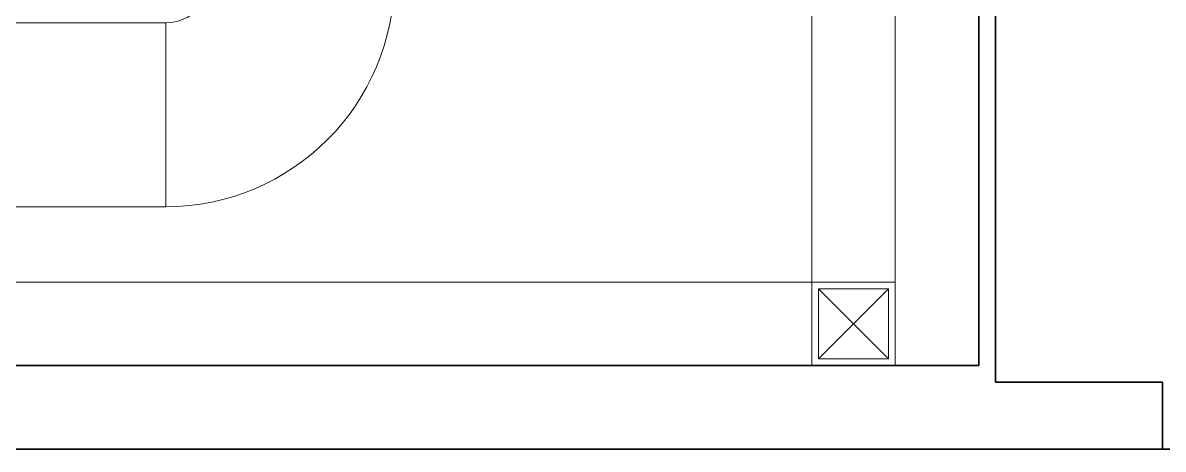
# Model space of a CAD drawing. Header units: millimetres. Extents: x -25371 to 2282244, y -90657 to 147824.
# Drawn here: x 2247198.9 to 2247540.4, y 2027.3 to 2154.8 of the extents above; entities that cross this region are included whole.
import ezdxf

# ---------------------------------------------------------------- set-up
doc = ezdxf.new("R2010")
doc.units = ezdxf.units.MM
doc.layers.add('A-GLAZ-CURT', color=7, linetype='Continuous', lineweight=35)
doc.layers.add('A-GLAZ-CWMG', color=7, linetype='Continuous', lineweight=35)

# ---------------------------------------------------------------- blocks, each defined once
blk = doc.blocks.new('Rectangular Mullion - Mullion_Top_C-Channel-5081009-VS01 - ELEVATION 1')
at = {"layer": 'A-GLAZ-CWMG', "color": 7}
blk.add_line((32402.75, 106600), (33512.35, 106600), dxfattribs=at)
blk.add_line((32402.75, 106600), (33512.35, 106600), dxfattribs=at)
blk = doc.blocks.new('Rectangular Mullion - 45 x 100mm-5525156-VS01 - ELEVATION 1')
at = {"layer": 'A-GLAZ-CWMG', "color": 7}
for p, q in [((33507.75, 106600), (33607.75, 106600)), ((33607.75, 106600), (33507.75, 106600))]:
    blk.add_line(p, q, dxfattribs=at)
blk = doc.blocks.new('Rectangular Mullion - 45 x 100mm-5525157-VS01 - ELEVATION 1')
at = {"layer": 'A-GLAZ-CWMG', "color": 7}
for p, q in [((33507.75, 106600), (33607.75, 106600)), ((33607.75, 106600), (33507.75, 106600))]:
    blk.add_line(p, q, dxfattribs=at)
blk = doc.blocks.new('Rectangular Mullion - 45 x 100mm-5524821-VS01 - ELEVATION 1')
at = {"layer": 'A-GLAZ-CWMG', "color": 7}
for p, q in [((33507.75, 106600), (33607.75, 106600)), ((33607.75, 106600), (33507.75, 106600))]:
    blk.add_line(p, q, dxfattribs=at)
blk = doc.blocks.new('DPA_CP_Entrance Louver Grill Vertical Z - Louver Grill Vertical Z-5525424-VS01 - ELEVATION 1')
at = {"layer": 'A-GLAZ-CURT', "color": 7}
for p, q in [((33458, 106600), (32282.75, 106600)), ((33458, 106600), (32282.75, 106600)), ((33408, 106600), (33458, 106600)), ((33458, 106600), (33408, 106600)), ((33408, 106600), (33458, 106600)), ((33410, 106600), (33408, 106600)), ((33458, 106600), (33410, 106600))]:
    blk.add_line(p, q, dxfattribs=at)
blk = doc.blocks.new('DPA_CP_Entrance Canopy Lower - Depth 4200-5686501-VS01 - ELEVATION 1')
at = {"layer": 'A-GLAZ-CURT', "color": 7, "lineweight": 9}
for p, q in [((33427.75, 106945), (33427.75, 106625)), ((33402.75, 106745), (33402.75, 106650)), ((33154.26, 106727.52), (33209.26, 106727.52)), ((33209.26, 106727.52), (33209.26, 106672.52)), ((33209.26, 106672.52), (33154.26, 106672.52)), ((30857.75, 106650), (33402.75, 106650)), ((33402.75, 106625), (33402.75, 106650)), ((33402.75, 106650), (33427.75, 106650)), ((33427.75, 106650), (33427.75, 106625)), ((33404.75, 106627), (33425.75, 106648)), ((33425.75, 106627), (33404.75, 106648)), ((33404.75, 106627), (33404.75, 106648)), ((33404.75, 106648), (33425.75, 106648)), ((33425.75, 106648), (33425.75, 106627)), ((33427.75, 106625), (33402.75, 106625)), ((33425.75, 106627), (33404.75, 106627))]:
    blk.add_line(p, q, dxfattribs=at)
at = {"layer": 'A-GLAZ-CURT', "color": 7}
for p, q in [((33452.75, 106625), (33452.75, 106815)), ((33452.75, 106815), (33452.75, 106625)), ((33457.75, 106800), (33457.75, 106620)), ((33457.75, 106620), (33457.75, 106800)), ((30857.75, 106625), (33452.75, 106625)), ((33452.75, 106625), (30857.75, 106625)), ((33457.75, 106620), (33507.75, 106620)), ((33507.75, 106620), (33457.75, 106620)), ((33507.75, 106620), (33507.75, 106600)), ((33507.75, 106600), (33507.75, 106620)), ((33507.75, 106600), (30658.03, 106600)), ((30658.03, 106600), (33507.75, 106600))]:
    blk.add_line(p, q, dxfattribs=at)
at = {"layer": 'A-GLAZ-CURT', "color": 7, "lineweight": 9}
for radius in [68.5, 13.5]:
    blk.add_arc((33209.26, 106741.02), radius, 270, 0, dxfattribs=at)
blk = doc.blocks.new('DPA_CP_Entrance Canopy Lower - Depth 4200-V89-VS01 - ELEVATION 1')
at = {"layer": 'A-GLAZ-CURT', "color": 7, "lineweight": 9}
for p, q in [((33427.75, 106815), (33427.75, 106625)), ((33402.75, 106745), (33402.75, 106650)), ((33154.26, 106727.52), (33209.26, 106727.52)), ((33209.26, 106727.52), (33209.26, 106672.52)), ((33209.26, 106672.52), (33154.26, 106672.52)), ((30857.75, 106650), (33402.75, 106650)), ((33402.75, 106625), (33402.75, 106650)), ((33402.75, 106650), (33427.75, 106650)), ((33427.75, 106650), (33427.75, 106625)), ((33404.75, 106627), (33425.75, 106648)), ((33425.75, 106627), (33404.75, 106648)), ((33404.75, 106627), (33404.75, 106648)), ((33404.75, 106648), (33425.75, 106648)), ((33425.75, 106648), (33425.75, 106627)), ((33427.75, 106625), (33402.75, 106625)), ((33425.75, 106627), (33404.75, 106627))]:
    blk.add_line(p, q, dxfattribs=at)
at = {"layer": 'A-GLAZ-CURT', "color": 7}
for p, q in [((33452.75, 106625), (33452.75, 106815)), ((33452.75, 106815), (33452.75, 106625)), ((33457.75, 106800), (33457.75, 106620)), ((33457.75, 106620), (33457.75, 106800)), ((30857.75, 106625), (33452.75, 106625)), ((33452.75, 106625), (30857.75, 106625)), ((33457.75, 106620), (33507.75, 106620)), ((33507.75, 106620), (33457.75, 106620)), ((33507.75, 106620), (33507.75, 106600)), ((33507.75, 106600), (33507.75, 106620)), ((33507.75, 106600), (30658.03, 106600)), ((30658.03, 106600), (33507.75, 106600))]:
    blk.add_line(p, q, dxfattribs=at)
at = {"layer": 'A-GLAZ-CURT', "color": 7, "lineweight": 9}
for radius in [68.5, 13.5]:
    blk.add_arc((33209.26, 106741.02), radius, 270, 0, dxfattribs=at)
blk = doc.blocks.new('DPA_CP_Entrance Canopy Lower - Depth 4200-V90-VS01 - ELEVATION 1')
at = {"layer": 'A-GLAZ-CURT', "color": 7, "lineweight": 9}
for p, q in [((33427.75, 106815), (33427.75, 106625)), ((33402.75, 106745), (33402.75, 106650)), ((33154.26, 106727.52), (33209.26, 106727.52)), ((33209.26, 106727.52), (33209.26, 106672.52)), ((33209.26, 106672.52), (33154.26, 106672.52)), ((30857.75, 106650), (33402.75, 106650)), ((33402.75, 106625), (33402.75, 106650)), ((33402.75, 106650), (33427.75, 106650)), ((33427.75, 106650), (33427.75, 106625)), ((33404.75, 106627), (33425.75, 106648)), ((33425.75, 106627), (33404.75, 106648)), ((33404.75, 106627), (33404.75, 106648)), ((33404.75, 106648), (33425.75, 106648)), ((33425.75, 106648), (33425.75, 106627)), ((33427.75, 106625), (33402.75, 106625)), ((33425.75, 106627), (33404.75, 106627))]:
    blk.add_line(p, q, dxfattribs=at)
at = {"layer": 'A-GLAZ-CURT', "color": 7}
for p, q in [((33452.75, 106625), (33452.75, 106815)), ((33452.75, 106815), (33452.75, 106625)), ((33457.75, 106800), (33457.75, 106620)), ((33457.75, 106620), (33457.75, 106800)), ((30857.75, 106625), (33452.75, 106625)), ((33452.75, 106625), (30857.75, 106625)), ((33457.75, 106620), (33507.75, 106620)), ((33507.75, 106620), (33457.75, 106620)), ((33507.75, 106620), (33507.75, 106600)), ((33507.75, 106600), (33507.75, 106620)), ((30658.03, 106600), (33507.75, 106600)), ((33507.75, 106600), (30707.94, 106600))]:
    blk.add_line(p, q, dxfattribs=at)
at = {"layer": 'A-GLAZ-CURT', "color": 7, "lineweight": 9}
for radius in [68.5, 13.5]:
    blk.add_arc((33209.26, 106741.02), radius, 270, 0, dxfattribs=at)
blk = doc.blocks.new('DPA_CP_Entrance Canopy Lower - Depth 4200-V91-VS01 - ELEVATION 1')
at = {"layer": 'A-GLAZ-CURT', "color": 7, "lineweight": 9}
for p, q in [((33427.75, 106815), (33427.75, 106625)), ((33402.75, 106745), (33402.75, 106650)), ((33154.26, 106727.52), (33209.26, 106727.52)), ((33209.26, 106727.52), (33209.26, 106672.52)), ((33209.26, 106672.52), (33154.26, 106672.52)), ((30857.75, 106650), (33402.75, 106650)), ((33402.75, 106625), (33402.75, 106650)), ((33402.75, 106650), (33427.75, 106650)), ((33427.75, 106650), (33427.75, 106625)), ((33404.75, 106627), (33425.75, 106648)), ((33425.75, 106627), (33404.75, 106648)), ((33404.75, 106627), (33404.75, 106648)), ((33404.75, 106648), (33425.75, 106648)), ((33425.75, 106648), (33425.75, 106627)), ((33427.75, 106625), (33402.75, 106625)), ((33425.75, 106627), (33404.75, 106627))]:
    blk.add_line(p, q, dxfattribs=at)
at = {"layer": 'A-GLAZ-CURT', "color": 7}
for p, q in [((33452.75, 106625), (33452.75, 106815)), ((33452.75, 106815), (33452.75, 106625)), ((33457.75, 106800), (33457.75, 106620)), ((33457.75, 106620), (33457.75, 106800)), ((30857.75, 106625), (33452.75, 106625)), ((33452.75, 106625), (30857.75, 106625)), ((33457.75, 106620), (33507.75, 106620)), ((33507.75, 106620), (33457.75, 106620)), ((33507.75, 106620), (33507.75, 106600)), ((33507.75, 106600), (33507.75, 106620)), ((33507.75, 106600), (30707.94, 106600)), ((30707.94, 106600), (33507.75, 106600))]:
    blk.add_line(p, q, dxfattribs=at)
at = {"layer": 'A-GLAZ-CURT', "color": 7, "lineweight": 9}
blk.add_arc((33209.26, 106741.02), 68.5, 270, 0, dxfattribs=at)
blk = doc.blocks.new('DPA_CP_Entrance Canopy Lower - Depth 4200-5686556-VS01 - ELEVATION 1')
at = {"layer": 'A-GLAZ-CURT', "color": 7, "lineweight": 9}
for p, q in [((33427.75, 106815), (33427.75, 106625)), ((33402.75, 106745), (33402.75, 106650)), ((33154.26, 106727.52), (33209.26, 106727.52)), ((33209.26, 106727.52), (33209.26, 106672.52)), ((33209.26, 106672.52), (33154.26, 106672.52)), ((30857.75, 106650), (33402.75, 106650)), ((33402.75, 106625), (33402.75, 106650)), ((33402.75, 106650), (33427.75, 106650)), ((33427.75, 106650), (33427.75, 106625)), ((33404.75, 106627), (33425.75, 106648)), ((33425.75, 106627), (33404.75, 106648)), ((33404.75, 106627), (33404.75, 106648)), ((33404.75, 106648), (33425.75, 106648)), ((33425.75, 106648), (33425.75, 106627)), ((33427.75, 106625), (33402.75, 106625)), ((33425.75, 106627), (33404.75, 106627))]:
    blk.add_line(p, q, dxfattribs=at)
at = {"layer": 'A-GLAZ-CURT', "color": 7}
for p, q in [((33452.75, 106625), (33452.75, 106815)), ((33452.75, 106815), (33452.75, 106625)), ((33457.75, 106800), (33457.75, 106620)), ((33457.75, 106620), (33457.75, 106800)), ((30857.75, 106625), (33452.75, 106625)), ((33452.75, 106625), (30857.75, 106625)), ((33457.75, 106620), (33507.75, 106620)), ((33507.75, 106620), (33457.75, 106620)), ((33507.75, 106620), (33507.75, 106600)), ((33507.75, 106600), (33507.75, 106620)), ((33507.75, 106600), (30707.94, 106600)), ((30707.94, 106600), (33507.75, 106600))]:
    blk.add_line(p, q, dxfattribs=at)
at = {"layer": 'A-GLAZ-CURT', "color": 7, "lineweight": 9}
for radius in [68.5, 13.5]:
    blk.add_arc((33209.26, 106741.02), radius, 270, 0, dxfattribs=at)

msp = doc.modelspace()

# ---------------------------------------------------------------- block references
at = {"layer": 'A-GLAZ-CURT', "color": 7}
for name in ['DPA_CP_Entrance Canopy Lower - Depth 4200-5686501-VS01 - ELEVATION 1', 'DPA_CP_Entrance Canopy Lower - Depth 4200-V89-VS01 - ELEVATION 1', 'DPA_CP_Entrance Canopy Lower - Depth 4200-V89-VS01 - ELEVATION 1', 'DPA_CP_Entrance Canopy Lower - Depth 4200-V90-VS01 - ELEVATION 1', 'DPA_CP_Entrance Canopy Lower - Depth 4200-V91-VS01 - ELEVATION 1', 'DPA_CP_Entrance Canopy Lower - Depth 4200-V91-VS01 - ELEVATION 1', 'DPA_CP_Entrance Canopy Lower - Depth 4200-5686556-VS01 - ELEVATION 1', 'DPA_CP_Entrance Louver Grill Vertical Z - Louver Grill Vertical Z-5525424-VS01 - ELEVATION 1']:
    msp.add_blockref(name, (2214032.412, -104572.744), dxfattribs=at)
at = {"layer": 'A-GLAZ-CWMG', "color": 7}
for name in ['Rectangular Mullion - Mullion_Top_C-Channel-5081009-VS01 - ELEVATION 1', 'Rectangular Mullion - 45 x 100mm-5525156-VS01 - ELEVATION 1', 'Rectangular Mullion - 45 x 100mm-5525157-VS01 - ELEVATION 1', 'Rectangular Mullion - 45 x 100mm-5524821-VS01 - ELEVATION 1', 'Rectangular Mullion - 45 x 100mm-5524821-VS01 - ELEVATION 1', 'Rectangular Mullion - 45 x 100mm-5524821-VS01 - ELEVATION 1', 'Rectangular Mullion - 45 x 100mm-5524821-VS01 - ELEVATION 1', 'Rectangular Mullion - 45 x 100mm-5524821-VS01 - ELEVATION 1']:
    msp.add_blockref(name, (2214032.412, -104572.744), dxfattribs=at)

doc.saveas('drawing.dxf')
